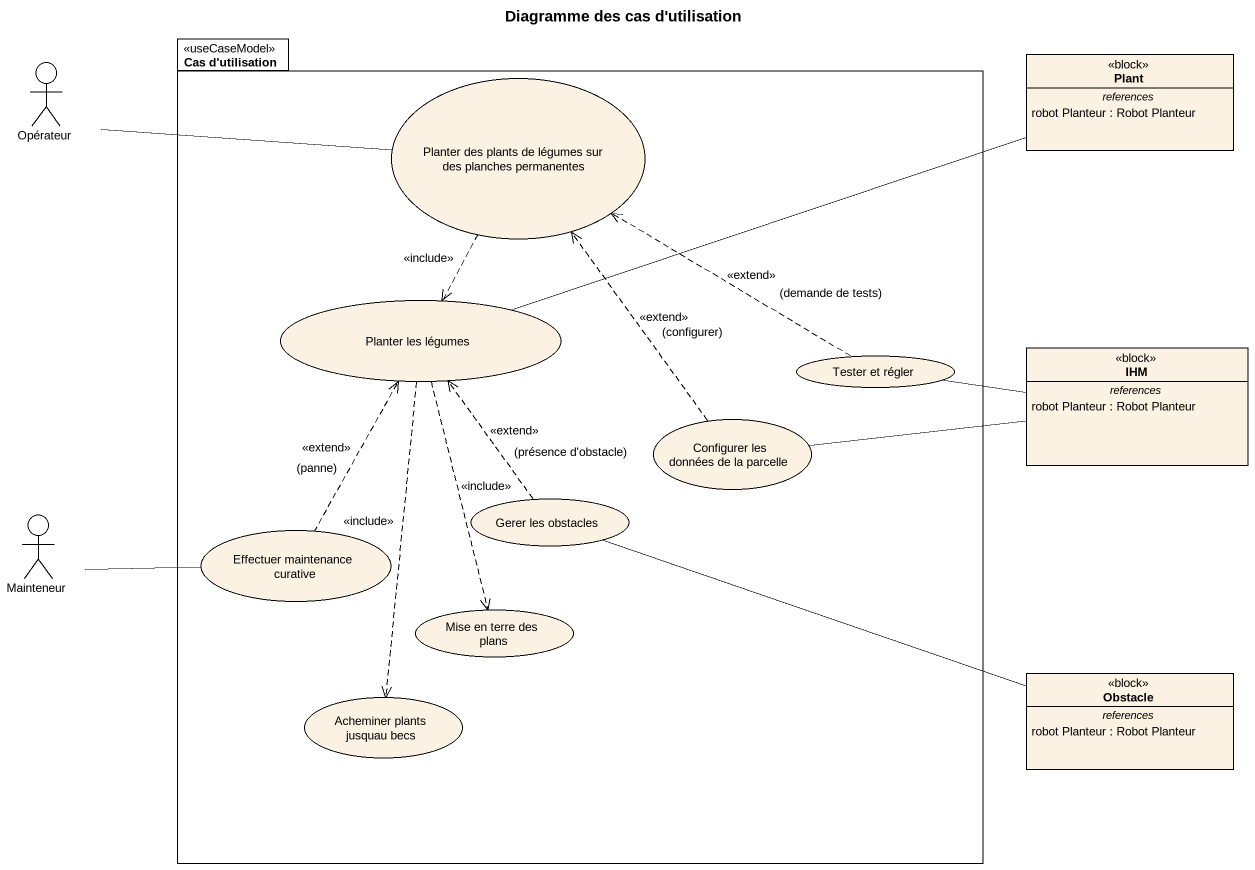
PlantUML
@startuml
title Diagramme des cas d'utilisation
allowmixing
hide circle
hide empty members
package "Cas d'utilisation" as Cas_d_utilisation <<useCaseModel>> {
  usecase "Planter des plants de légumes sur des planches permanentes" as Planter_des_plants_de
  usecase "Planter les légumes" as Planter_les_légumes
  usecase "Tester et régler" as Tester_et_régler
  usecase "Configurer les données de la parcelle" as Configurer_les_données_de
  usecase "Gerer les obstacles" as Gerer_les_obstacles
  usecase "Effectuer maintenance curative" as Effectuer_maintenance
  usecase "Mise en terre des plans" as Mise_en_terre_des_plans
  usecase "Acheminer plants jusquau becs" as Acheminer_plants_jusquau
}
actor Opérateur
class Plant <<block>> {
  -- references --
  robot Planteur : Robot Planteur
}
class IHM <<block>> {
  -- references --
  robot Planteur : Robot Planteur
}
actor Mainteneur
class Obstacle <<block>> {
  -- references --
  robot Planteur : Robot Planteur
}
Opérateur -right- Planter_des_plants_de
Planter_des_plants_de ..> Planter_les_légumes : <<include>>
Planter_les_légumes -right- Plant
Planter_les_légumes ..> Mise_en_terre_des_plans : <<include>>
Planter_les_légumes ..> Acheminer_plants_jusquau : <<include>>
Tester_et_régler .left.> Planter_des_plants_de : <<extend>>\n(demande de tests)
Tester_et_régler -right- IHM
Configurer_les_données_de .up.> Planter_des_plants_de : <<extend>>\n(configurer)
Configurer_les_données_de -right- IHM
Gerer_les_obstacles .up.> Planter_les_légumes : <<extend>>\n(présence d'obstacle)
Gerer_les_obstacles -right- Obstacle
Mainteneur -right- Effectuer_maintenance
Effectuer_maintenance .up.> Planter_les_légumes : <<extend>>\n(panne)
@enduml
